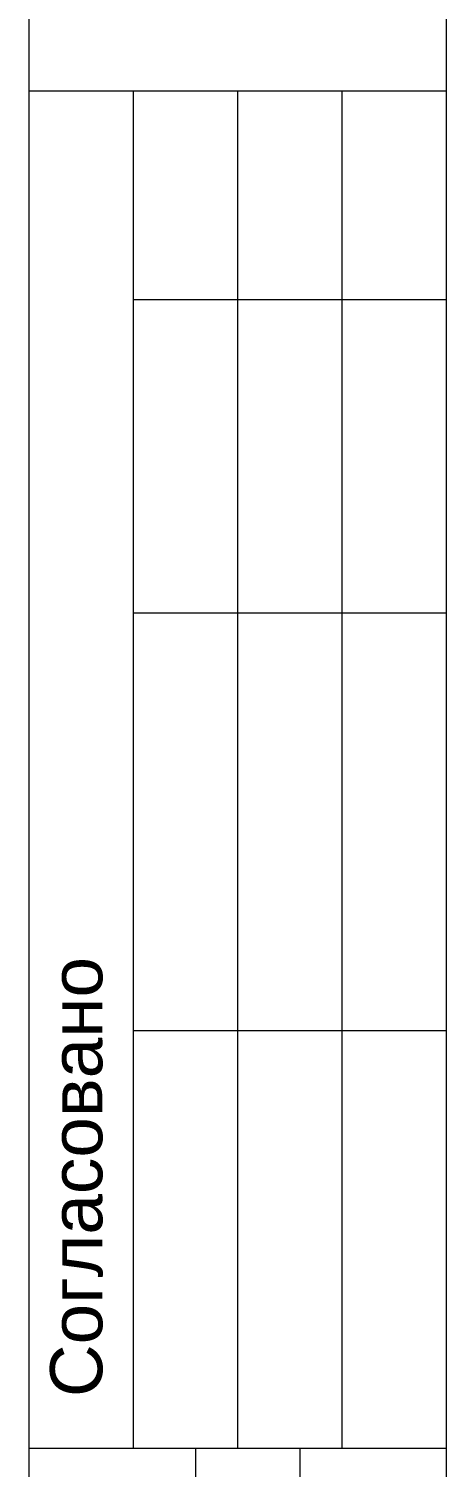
# Model space of a CAD drawing. Header units: metres. Extents: x -163 to 308, y -116 to 9.
# Drawn here: x -52.29 to -50.29, y -15.85 to -8.96 of the extents above; entities that cross this region are included whole.
import ezdxf
from ezdxf.enums import TextEntityAlignment as Align

# ---------------------------------------------------------------- set-up
doc = ezdxf.new("R2010")
doc.units = ezdxf.units.M
doc.header["$MEASUREMENT"] = 0
doc.layers.add('Level 50', color=7, linetype='Continuous', lineweight=0)
doc.layers.add('Level 63', color=7, linetype='Continuous', lineweight=0)
doc.styles.add('Style-Arial', font='arial.ttf')

# ---------------------------------------------------------------- blocks, each defined once
blk = doc.blocks.new('*U281')
at = {"layer": 'Level 50', "color": 7, "linetype": 'Continuous', "lineweight": 0}
blk.add_line((-10.4887, 14.8547), (-10.4887, -14.8453), dxfattribs=at)
at = {"layer": 'Level 50', "color": 7, "linetype": 'Continuous', "lineweight": 13}
blk.add_line((-8.4887, 14.3547), (-8.4887, -14.3453), dxfattribs=at)
at = {"layer": 'Level 63', "color": 7, "linetype": 'Continuous', "lineweight": 13}
for p, q in [((-10.4887, 0.6547), (-8.4887, 0.6547)), ((-10.4887, 0.6547), (-10.4887, -5.8453)), ((-9.9887, 0.6547), (-9.9887, -5.8453)), ((-9.4887, 0.6547), (-9.4887, -5.8453)), ((-8.9887, 0.6547), (-8.9887, -5.8453)), ((-9.9887, -0.3453), (-8.4887, -0.3453)), ((-9.9887, -1.8453), (-8.4887, -1.8453)), ((-9.9887, -3.8453), (-8.4887, -3.8453)), ((-10.4887, -5.8453), (-8.4887, -5.8453)), ((-9.6887, -5.8453), (-8.4887, -5.8453)), ((-9.1887, -14.3453), (-9.1887, -5.8453))]:
    blk.add_line(p, q, dxfattribs=at)
at = {"layer": 'Level 63', "color": 7, "linetype": 'Continuous', "lineweight": 13, "flags": 128}
blk.add_lwpolyline([(-8.4887, -14.3453), (-9.6887, -14.3453), (-9.6887, -5.8453)], dxfattribs=at)
at = {"layer": 'Level 63', "color": 7, "linetype": 'Continuous', "lineweight": 0, "style": 'Style-Arial'}
blk.add_text('Согласовано', height=0.25002, rotation=90, dxfattribs=at).set_placement((-10.2613, -4.5473), align=Align.MIDDLE_CENTER)
blk = doc.blocks.new('формат А4')
at = {"layer": 'Level 50', "color": 7, "linetype": 'Continuous', "lineweight": 0}
blk.add_blockref('*U281', (10.4887, -14.8547), dxfattribs=at)

msp = doc.modelspace()

# ---------------------------------------------------------------- block references
at = {"layer": 'Level 50', "color": 7, "linetype": 'Continuous', "lineweight": 0}
msp.add_blockref('формат А4', (-52.28725385, 4.94013829), dxfattribs=at)

doc.saveas('drawing.dxf')
